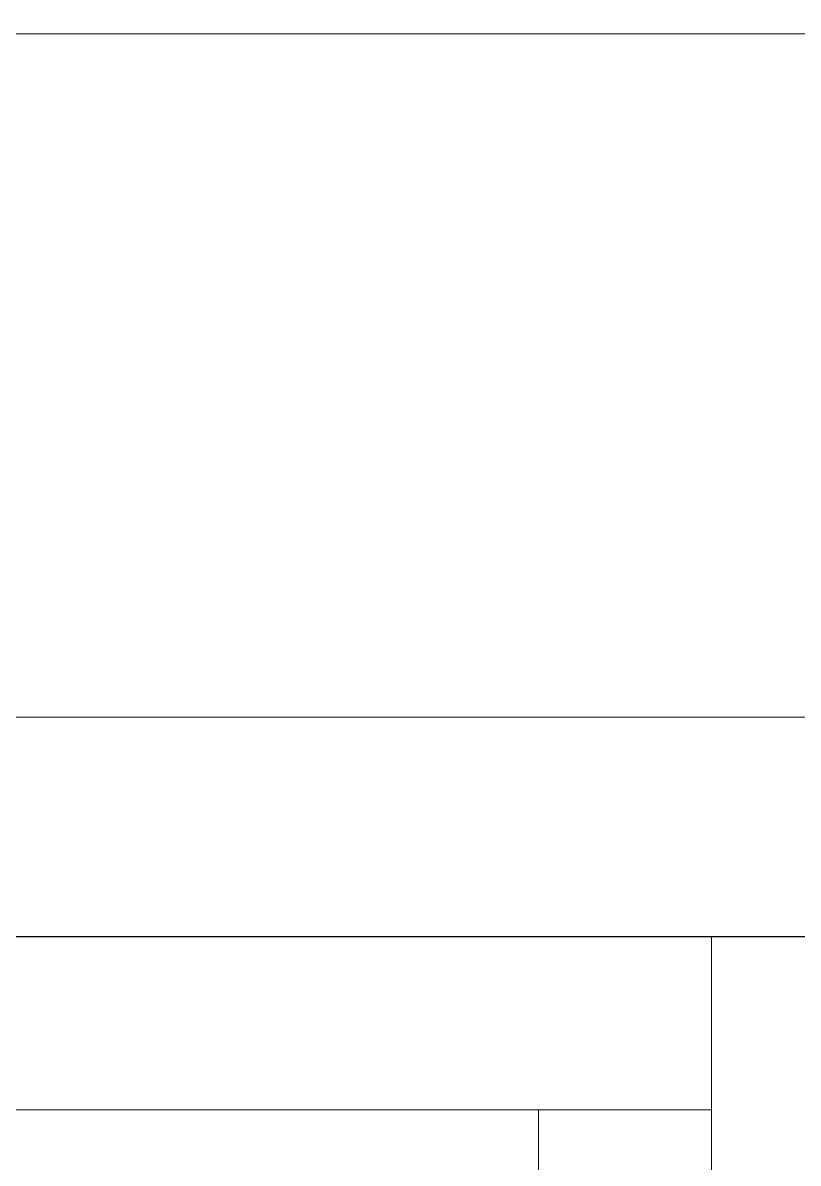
# Model space of a CAD drawing. Extents: x -12260 to 57327, y -29287 to 19916.
# Drawn here: x 11682.9 to 11906.9, y -875.4 to -546 of the extents above; entities that cross this region are included whole.
import ezdxf

# ---------------------------------------------------------------- set-up
doc = ezdxf.new("R2010")
doc.units = 0
doc.header["$LTSCALE"] = 0.25
doc.linetypes.add('DASHDOT', pattern=[25.4, 12.7, -6.35, 0, -6.35])
for name, color, linetype, lineweight in [('01-First Floor-FUR$0$Aluminum', 251, 'Continuous', 5), ('01-First Floor-FUR$0$LOADING', 253, 'Continuous', 5), ('01-First Floor-FUR$0$Walls', 251, 'Continuous', 5), ('E-LITE-CLNG-CNDT', 6, 'DASHDOT', 35)]:
    doc.layers.add(name, color=color, linetype=linetype, lineweight=lineweight)
doc.layers.add('01-First Floor-FUR$0$FALSE CEILING', color=251, linetype='Continuous')
doc.layers.add('01-First Floor-FUR$0$TME-NON MEDICAL FURNITURE', color=242, linetype='Continuous')

# ---------------------------------------------------------------- blocks, each defined once
blk = doc.blocks.new('01-First Floor-FUR$0$GF21008-P')
at = {"layer": '01-First Floor-FUR$0$LOADING'}
for p, q in [((-0.77088, 0), (0.79062, 0)), ((-0.7767, -0.1974), (0.79645, -0.1974))]:
    blk.add_line(p, q, dxfattribs=at)
blk = doc.blocks.new('01-First Floor-FUR$0$A$C37be4daf')
at = {"layer": '01-First Floor-FUR$0$Aluminum'}
for p, q in [((241.01, 498.24), (241.01, 598.24)), ((291.01, 548.24), (291.01, 598.24)), ((1391.01, 548.24), (241.01, 548.24)), ((1416.01, 498.24), (216.01, 498.24))]:
    blk.add_line(p, q, dxfattribs=at)
blk = doc.blocks.new('01-First Floor-FUR')
at = {"layer": '01-First Floor-FUR$0$FALSE CEILING'}
blk.add_lwpolyline([(9507.86, -810), (8396.44, 301.42), (8396.44, 3760), (13106, 3760), (13106, -810), (9507.86, -810)], dxfattribs=at)
at = {"layer": '01-First Floor-FUR$0$Walls'}
blk.add_line((13106, -810), (9507.86, -810), dxfattribs=at)
at = {"rotation": 180}
blk.add_blockref('01-First Floor-FUR$0$A$C37be4daf', (12122.94, -311.76, 0.1), dxfattribs=at)
at = {"layer": '01-First Floor-FUR$0$TME-NON MEDICAL FURNITURE', "xscale": -1000, "yscale": 1000, "zscale": 1000, "rotation": 180}
blk.add_blockref('01-First Floor-FUR$0$GF21008-P', (11225.44, -746.53, -0.1), dxfattribs=at)

msp = doc.modelspace()

# ---------------------------------------------------------------- block references
at = {"layer": 'E-LITE-CLNG-CNDT'}
msp.add_blockref('01-First Floor-FUR', (0, 0), dxfattribs=at)

doc.saveas('drawing.dxf')
